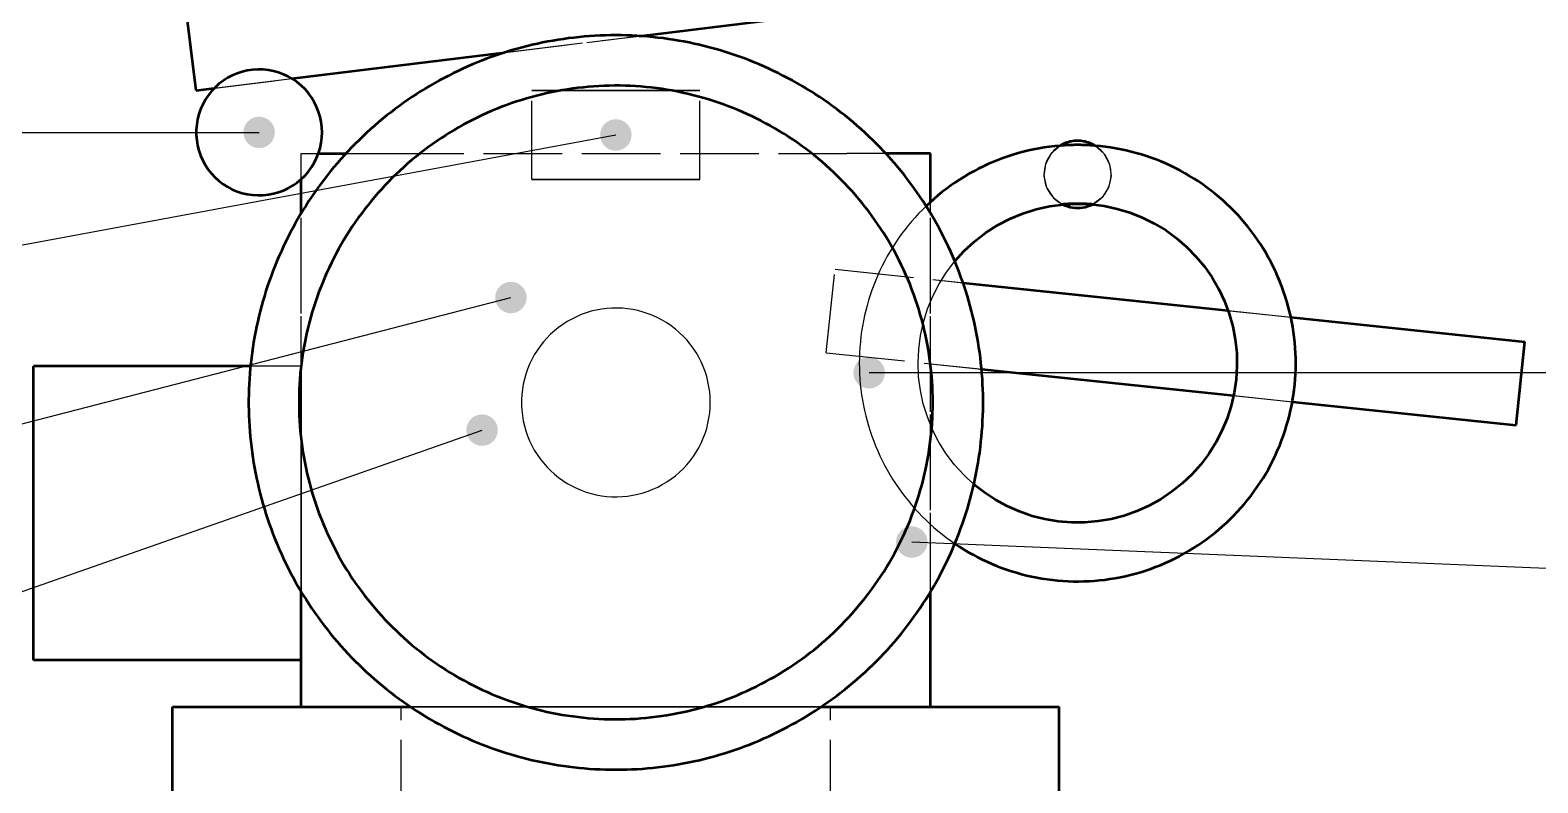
# Model space of a CAD drawing. Header units: millimetres. Extents: x 0 to 594, y 0 to 420.
# Drawn here: x 310.7 to 368.2, y 311.6 to 340.3 of the extents above; entities that cross this region are included whole.
import ezdxf

# ---------------------------------------------------------------- set-up
doc = ezdxf.new("R2010")
doc.units = ezdxf.units.MM
doc.linetypes.add('ISO02-TRAZOS', pattern=[3.75, 3, -0.75])
for name, color, linetype, lineweight in [('01-VISIBLE', 7, 'CONTINUOUS', 50), ('02-OCULTA', 4, 'ISO02-TRAZOS', 25), ('08-FINA', 5, 'CONTINUOUS', 25)]:
    doc.layers.add(name, color=color, linetype=linetype, lineweight=lineweight)

msp = doc.modelspace()

# ---------------------------------------------------------------- hatches: boundary and pattern name
at = {"layer": '08-FINA'}
h = msp.add_hatch(color=7, dxfattribs=at)
h.dxf.hatch_style = 1
edge = h.paths.add_edge_path()
edge.add_arc((319.454, 336.367), 0.6, 0, 360)
h = msp.add_hatch(color=7, dxfattribs=at)
h.dxf.hatch_style = 1
edge = h.paths.add_edge_path()
edge.add_arc((333.054, 336.267), 0.6, 0, 360)
h = msp.add_hatch(color=7, dxfattribs=at)
h.dxf.hatch_style = 1
edge = h.paths.add_edge_path()
edge.add_arc((329.054, 330.069), 0.6, 0, 360)
h = msp.add_hatch(color=7, dxfattribs=at)
h.dxf.hatch_style = 1
edge = h.paths.add_edge_path()
edge.add_arc((342.71, 327.2), 0.6, 0, 360)
h = msp.add_hatch(color=7, dxfattribs=at)
h.dxf.hatch_style = 1
edge = h.paths.add_edge_path()
edge.add_arc((327.954, 325.014), 0.6, 0, 360)
h = msp.add_hatch(color=7, dxfattribs=at)
h.dxf.hatch_style = 1
edge = h.paths.add_edge_path()
edge.add_arc((344.334, 320.747), 0.6, 0, 360)

# ---------------------------------------------------------------- linework, layer by layer
at = {"layer": '01-VISIBLE'}
for points in [[(333.945, 340.041), (376.651, 345.284)], [(317.054, 337.967), (316.664, 341.143)], [(333.054, 340.069), (332.853, 340.068), (332.653, 340.063), (332.452, 340.056), (332.251, 340.046), (332.051, 340.033), (331.851, 340.017), (331.651, 339.999), (331.451, 339.977), (331.252, 339.953), (331.053, 339.925), (330.854, 339.895), (330.656, 339.862), (330.458, 339.826), (330.261, 339.788), (330.065, 339.746), (329.869, 339.702), (329.674, 339.655), (329.479, 339.605), (329.285, 339.552), (329.092, 339.497), (328.9, 339.439), (328.709, 339.378), (328.518, 339.314), (328.329, 339.247), (328.14, 339.178), (327.953, 339.107), (327.766, 339.032), (327.581, 338.955), (327.397, 338.875), (327.213, 338.792), (327.032, 338.707), (326.851, 338.62), (326.671, 338.529), (326.493, 338.437), (326.317, 338.341), (326.141, 338.243), (325.967, 338.143), (325.795, 338.04), (325.624, 337.935), (325.455, 337.827), (325.287, 337.717), (325.12, 337.604), (324.956, 337.489), (324.793, 337.372), (324.631, 337.252), (324.472, 337.13), (324.314, 337.006), (324.158, 336.879), (324.004, 336.751), (323.852, 336.62), (323.701, 336.486), (323.553, 336.351), (323.406, 336.214), (323.262, 336.074), (323.119, 335.933), (322.979, 335.789), (322.84, 335.644), (322.704, 335.496), (322.57, 335.347), (322.438, 335.196), (322.308, 335.042), (322.18, 334.887), (322.055, 334.73), (321.932, 334.572), (321.811, 334.411), (321.693, 334.249), (321.576, 334.085), (321.463, 333.92), (321.351, 333.753), (321.242, 333.584), (321.136, 333.414), (321.031, 333.242), (320.93, 333.069), (320.831, 332.894), (320.734, 332.718), (320.64, 332.541), (320.548, 332.362), (320.459, 332.182), (320.373, 332.001), (320.289, 331.818), (320.208, 331.635), (320.129, 331.45), (320.054, 331.264), (319.98, 331.077), (319.91, 330.889), (319.842, 330.7), (319.777, 330.51), (319.715, 330.319), (319.655, 330.127), (319.598, 329.934), (319.544, 329.741), (319.493, 329.547), (319.445, 329.352), (319.399, 329.156), (319.356, 328.96), (319.316, 328.763), (319.279, 328.566), (319.244, 328.368), (319.213, 328.17), (319.184, 327.971), (319.158, 327.772), (319.135, 327.572), (319.115, 327.373), (319.098, 327.172), (319.083, 326.972), (319.072, 326.772), (319.063, 326.571), (319.057, 326.37), (319.055, 326.169), (319.055, 325.969), (319.057, 325.768), (319.063, 325.567), (319.072, 325.366), (319.083, 325.166), (319.098, 324.966), (319.115, 324.766), (319.135, 324.566), (319.158, 324.366), (319.184, 324.167), (319.213, 323.968), (319.244, 323.77), (319.279, 323.572), (319.316, 323.375), (319.356, 323.178), (319.399, 322.982), (319.445, 322.786), (319.493, 322.591), (319.544, 322.397), (319.598, 322.204), (319.655, 322.011), (319.715, 321.819), (319.777, 321.628), (319.842, 321.438), (319.91, 321.249), (319.98, 321.061), (320.054, 320.874), (320.129, 320.688), (320.208, 320.503), (320.289, 320.32), (320.373, 320.137), (320.459, 319.956), (320.548, 319.776), (320.64, 319.597), (320.734, 319.42), (320.831, 319.244), (320.93, 319.069), (321.031, 318.896), (321.136, 318.724), (321.242, 318.554), (321.351, 318.385), (321.463, 318.218), (321.576, 318.053), (321.693, 317.889), (321.811, 317.727), (321.932, 317.566), (322.055, 317.408), (322.18, 317.251), (322.308, 317.096), (322.438, 316.942), (322.57, 316.791), (322.704, 316.642), (322.84, 316.494), (322.979, 316.349), (323.119, 316.205), (323.262, 316.064), (323.406, 315.924), (323.553, 315.787), (323.701, 315.652), (323.852, 315.518), (324.004, 315.388), (324.158, 315.259), (324.314, 315.132), (324.472, 315.008), (324.631, 314.886), (324.793, 314.766), (324.956, 314.649), (325.12, 314.534), (325.287, 314.421), (325.455, 314.311), (325.624, 314.203), (325.795, 314.098), (325.967, 313.995), (326.141, 313.895), (326.317, 313.797), (326.493, 313.701), (326.671, 313.609), (326.851, 313.518), (327.032, 313.431), (327.213, 313.346), (327.397, 313.263), (327.581, 313.183), (327.766, 313.106), (327.953, 313.032), (328.14, 312.96), (328.329, 312.891), (328.518, 312.824), (328.709, 312.76), (328.9, 312.7), (329.092, 312.641), (329.285, 312.586), (329.479, 312.533), (329.674, 312.483), (329.869, 312.436), (330.065, 312.392), (330.261, 312.35), (330.458, 312.312), (330.656, 312.276), (330.854, 312.243), (331.053, 312.213), (331.252, 312.186), (331.451, 312.161), (331.651, 312.14), (331.851, 312.121), (332.051, 312.105), (332.251, 312.092), (332.452, 312.082), (332.653, 312.075), (332.853, 312.07), (333.054, 312.069)], [(333.054, 312.069), (333.255, 312.07), (333.456, 312.075), (333.656, 312.082), (333.857, 312.092), (334.057, 312.105), (334.258, 312.121), (334.458, 312.14), (334.657, 312.161), (334.857, 312.186), (335.056, 312.213), (335.254, 312.243), (335.452, 312.276), (335.65, 312.312), (335.847, 312.35), (336.043, 312.392), (336.239, 312.436), (336.435, 312.483), (336.629, 312.533), (336.823, 312.586), (337.016, 312.641), (337.208, 312.7), (337.4, 312.76), (337.59, 312.824), (337.779, 312.891), (337.968, 312.96), (338.156, 313.032), (338.342, 313.106), (338.527, 313.183), (338.712, 313.263), (338.895, 313.346), (339.077, 313.431), (339.257, 313.518), (339.437, 313.609), (339.615, 313.701), (339.792, 313.797), (339.967, 313.895), (340.141, 313.995), (340.313, 314.098), (340.484, 314.203), (340.654, 314.311), (340.822, 314.421), (340.988, 314.534), (341.153, 314.649), (341.316, 314.766), (341.477, 314.886), (341.636, 315.008), (341.794, 315.132), (341.95, 315.259), (342.104, 315.388), (342.257, 315.518), (342.407, 315.652), (342.556, 315.787), (342.702, 315.924), (342.847, 316.064), (342.989, 316.205), (343.13, 316.349), (343.268, 316.494), (343.404, 316.642), (343.538, 316.791), (343.67, 316.942), (343.8, 317.096), (343.928, 317.251), (344.053, 317.408), (344.176, 317.566), (344.297, 317.727), (344.416, 317.889), (344.532, 318.053), (344.646, 318.218), (344.757, 318.385), (344.866, 318.554), (344.973, 318.724), (345.077, 318.896), (345.179, 319.069), (345.278, 319.244), (345.374, 319.42), (345.468, 319.597), (345.56, 319.776), (345.649, 319.956), (345.735, 320.137), (345.819, 320.32), (345.9, 320.503), (345.979, 320.688), (346.055, 320.874), (346.128, 321.061), (346.198, 321.249), (346.266, 321.438), (346.331, 321.628), (346.394, 321.819), (346.453, 322.011), (346.51, 322.204), (346.564, 322.397), (346.615, 322.591), (346.664, 322.786), (346.71, 322.982), (346.752, 323.178), (346.792, 323.375), (346.83, 323.572), (346.864, 323.77), (346.896, 323.968), (346.924, 324.167), (346.95, 324.366), (346.973, 324.566), (346.993, 324.766), (347.011, 324.966), (347.025, 325.166), (347.037, 325.366), (347.045, 325.567), (347.051, 325.768), (347.054, 325.969), (347.054, 326.169), (347.051, 326.37), (347.045, 326.571), (347.037, 326.772), (347.025, 326.972), (347.011, 327.172), (346.993, 327.373), (346.973, 327.572), (346.95, 327.772), (346.924, 327.971), (346.896, 328.17), (346.864, 328.368), (346.83, 328.566), (346.792, 328.763), (346.752, 328.96), (346.71, 329.156), (346.664, 329.352), (346.615, 329.547), (346.564, 329.741), (346.51, 329.934), (346.453, 330.127), (346.394, 330.319), (346.331, 330.51), (346.266, 330.7), (346.198, 330.889), (346.128, 331.077), (346.055, 331.264), (345.979, 331.45), (345.9, 331.635), (345.819, 331.818), (345.735, 332.001), (345.649, 332.182), (345.56, 332.362), (345.468, 332.541), (345.374, 332.718), (345.278, 332.894), (345.179, 333.069), (345.077, 333.242), (344.973, 333.414), (344.866, 333.584), (344.757, 333.753), (344.646, 333.92), (344.532, 334.085), (344.416, 334.249), (344.297, 334.411), (344.176, 334.572), (344.053, 334.73), (343.928, 334.887), (343.8, 335.042), (343.67, 335.196), (343.538, 335.347), (343.404, 335.496), (343.268, 335.644), (343.13, 335.789), (342.989, 335.933), (342.847, 336.074), (342.702, 336.214), (342.556, 336.351), (342.407, 336.486), (342.257, 336.62), (342.104, 336.751), (341.95, 336.879), (341.794, 337.006), (341.636, 337.13), (341.477, 337.252), (341.316, 337.372), (341.153, 337.489), (340.988, 337.604), (340.822, 337.717), (340.654, 337.827), (340.484, 337.935), (340.313, 338.04), (340.141, 338.143), (339.967, 338.243), (339.792, 338.341), (339.615, 338.437), (339.437, 338.529), (339.257, 338.62), (339.077, 338.707), (338.895, 338.792), (338.712, 338.875), (338.527, 338.955), (338.342, 339.032), (338.156, 339.107), (337.968, 339.178), (337.779, 339.247), (337.59, 339.314), (337.4, 339.378), (337.208, 339.439), (337.016, 339.497), (336.823, 339.552), (336.629, 339.605), (336.435, 339.655), (336.239, 339.702), (336.043, 339.746), (335.847, 339.788), (335.65, 339.826), (335.452, 339.862), (335.254, 339.895), (335.056, 339.925), (334.857, 339.953), (334.657, 339.977), (334.458, 339.999), (334.258, 340.017), (334.057, 340.033), (333.857, 340.046), (333.656, 340.056), (333.456, 340.063), (333.255, 340.068), (333.054, 340.069)], [(320.705, 338.415), (328.81, 339.41)], [(321.854, 336.367), (321.846, 336.568), (321.821, 336.767), (321.779, 336.964), (321.721, 337.156), (321.647, 337.343), (321.557, 337.523), (321.453, 337.695), (321.335, 337.857), (321.204, 338.01), (321.06, 338.15), (320.905, 338.278), (320.74, 338.393), (320.566, 338.494), (320.384, 338.579), (320.196, 338.649), (320.002, 338.703), (319.805, 338.741), (319.605, 338.762), (319.404, 338.766), (319.203, 338.754), (319.004, 338.724), (318.809, 338.678), (318.618, 338.616), (318.432, 338.538), (318.254, 338.445), (318.084, 338.337), (317.924, 338.216), (317.775, 338.081), (317.637, 337.935), (317.513, 337.777), (317.401, 337.61), (317.304, 337.434), (317.223, 337.25), (317.157, 337.06), (317.107, 336.866), (317.073, 336.667), (317.056, 336.467), (317.056, 336.266), (317.073, 336.066), (317.107, 335.868), (317.157, 335.673), (317.223, 335.483), (317.304, 335.3), (317.401, 335.123), (317.513, 334.956), (317.637, 334.798), (317.775, 334.652), (317.924, 334.517), (318.084, 334.396), (318.254, 334.288), (318.432, 334.195), (318.618, 334.117), (318.809, 334.055), (319.004, 334.009), (319.203, 333.98), (319.404, 333.967), (319.605, 333.971), (319.805, 333.992), (320.002, 334.03), (320.196, 334.084), (320.384, 334.154), (320.566, 334.24), (320.74, 334.34), (320.905, 334.455), (321.06, 334.583), (321.204, 334.724), (321.335, 334.876), (321.453, 335.039), (321.557, 335.21), (321.647, 335.391), (321.721, 335.577), (321.779, 335.77), (321.821, 335.966), (321.846, 336.166), (321.854, 336.367)], [(317.054, 337.967), (317.745, 338.052)], [(345.134, 326.069), (345.133, 326.269), (345.128, 326.47), (345.119, 326.67), (345.108, 326.87), (345.093, 327.069), (345.074, 327.269), (345.053, 327.468), (345.028, 327.666), (345, 327.865), (344.969, 328.063), (344.934, 328.26), (344.896, 328.456), (344.855, 328.652), (344.81, 328.848), (344.763, 329.042), (344.712, 329.236), (344.658, 329.429), (344.6, 329.621), (344.54, 329.811), (344.476, 330.001), (344.409, 330.19), (344.34, 330.378), (344.267, 330.564), (344.191, 330.75), (344.111, 330.934), (344.029, 331.116), (343.944, 331.297), (343.856, 331.477), (343.765, 331.656), (343.671, 331.832), (343.574, 332.008), (343.474, 332.181), (343.371, 332.353), (343.265, 332.523), (343.157, 332.692), (343.046, 332.858), (342.932, 333.023), (342.815, 333.186), (342.696, 333.347), (342.574, 333.505), (342.449, 333.662), (342.322, 333.817), (342.193, 333.969), (342.06, 334.12), (341.926, 334.268), (341.788, 334.414), (341.649, 334.558), (341.507, 334.699), (341.363, 334.838), (341.216, 334.974), (341.068, 335.108), (340.917, 335.24), (340.764, 335.369), (340.608, 335.496), (340.451, 335.62), (340.292, 335.741), (340.13, 335.86), (339.967, 335.976), (339.802, 336.089), (339.635, 336.199), (339.466, 336.307), (339.295, 336.412), (339.123, 336.514), (338.949, 336.613), (338.773, 336.709), (338.596, 336.803), (338.418, 336.893), (338.237, 336.981), (338.056, 337.065), (337.873, 337.146), (337.689, 337.225), (337.503, 337.3), (337.316, 337.372), (337.128, 337.441), (336.939, 337.507), (336.749, 337.57), (336.558, 337.63), (336.366, 337.686), (336.173, 337.74), (335.979, 337.79), (335.784, 337.837), (335.589, 337.88), (335.392, 337.921), (335.196, 337.958), (334.998, 337.992), (334.8, 338.022), (334.602, 338.049), (334.403, 338.073), (334.204, 338.094), (334.004, 338.112), (333.805, 338.126), (333.605, 338.136), (333.405, 338.144), (333.204, 338.148), (333.004, 338.149), (332.804, 338.146), (332.604, 338.141), (332.404, 338.132), (332.204, 338.119), (332.004, 338.103), (331.805, 338.084), (331.606, 338.062), (331.407, 338.036), (331.209, 338.007), (331.011, 337.975), (330.814, 337.94), (330.618, 337.901), (330.422, 337.859), (330.227, 337.814), (330.033, 337.765), (329.839, 337.713), (329.646, 337.658), (329.455, 337.6), (329.264, 337.539), (329.075, 337.475), (328.886, 337.407), (328.699, 337.336), (328.512, 337.263), (328.327, 337.186), (328.144, 337.106), (327.962, 337.023), (327.781, 336.937), (327.601, 336.848), (327.423, 336.756), (327.247, 336.662), (327.072, 336.564), (326.899, 336.463), (326.727, 336.36), (326.558, 336.253), (326.39, 336.144), (326.224, 336.033), (326.059, 335.918), (325.897, 335.801), (325.737, 335.681), (325.578, 335.558), (325.422, 335.433), (325.268, 335.305), (325.116, 335.175), (324.966, 335.042), (324.818, 334.906), (324.673, 334.769), (324.53, 334.629), (324.389, 334.486), (324.251, 334.341), (324.115, 334.194), (323.982, 334.045), (323.851, 333.893), (323.722, 333.74), (323.596, 333.584), (323.473, 333.426), (323.352, 333.266), (323.234, 333.105), (323.119, 332.941), (323.007, 332.775), (322.897, 332.608), (322.79, 332.438), (322.686, 332.267), (322.584, 332.095), (322.486, 331.92), (322.39, 331.744), (322.298, 331.567), (322.208, 331.388), (322.121, 331.207), (322.038, 331.025), (321.957, 330.842), (321.879, 330.657), (321.805, 330.471), (321.733, 330.284), (321.665, 330.096), (321.6, 329.907), (321.538, 329.716), (321.479, 329.525), (321.423, 329.332), (321.371, 329.139), (321.322, 328.945), (321.275, 328.75), (321.233, 328.554), (321.193, 328.358), (321.157, 328.161), (321.124, 327.964), (321.094, 327.766), (321.067, 327.567), (321.044, 327.368), (321.024, 327.169), (321.008, 326.969), (320.994, 326.77), (320.985, 326.57), (320.978, 326.369), (320.975, 326.169), (320.975, 325.969), (320.978, 325.769), (320.985, 325.569), (320.994, 325.369), (321.008, 325.169), (321.024, 324.969), (321.044, 324.77), (321.067, 324.571), (321.094, 324.372), (321.124, 324.174), (321.157, 323.977), (321.193, 323.78), (321.233, 323.584), (321.275, 323.388), (321.322, 323.193), (321.371, 322.999), (321.423, 322.806), (321.479, 322.613), (321.538, 322.422), (321.6, 322.232), (321.665, 322.042), (321.733, 321.854), (321.805, 321.667), (321.879, 321.481), (321.957, 321.296), (322.038, 321.113), (322.121, 320.931), (322.208, 320.751), (322.298, 320.571), (322.39, 320.394), (322.486, 320.218), (322.584, 320.043), (322.686, 319.871), (322.79, 319.7), (322.897, 319.53), (323.007, 319.363), (323.119, 319.197), (323.234, 319.034), (323.352, 318.872), (323.473, 318.712), (323.596, 318.554), (323.722, 318.398), (323.851, 318.245), (323.982, 318.093), (324.115, 317.944), (324.251, 317.797), (324.389, 317.652), (324.53, 317.51), (324.673, 317.369), (324.818, 317.232), (324.966, 317.096), (325.116, 316.963), (325.268, 316.833), (325.422, 316.705), (325.578, 316.58), (325.737, 316.457), (325.897, 316.337), (326.059, 316.22), (326.224, 316.106), (326.39, 315.994), (326.558, 315.885), (326.727, 315.778), (326.899, 315.675), (327.072, 315.574), (327.247, 315.477), (327.423, 315.382), (327.601, 315.29), (327.781, 315.201), (327.962, 315.115), (328.144, 315.032), (328.327, 314.952), (328.512, 314.875), (328.699, 314.802), (328.886, 314.731), (329.075, 314.663), (329.264, 314.599), (329.455, 314.538), (329.646, 314.48), (329.839, 314.425), (330.033, 314.373), (330.227, 314.325), (330.422, 314.279), (330.618, 314.237), (330.814, 314.199), (331.011, 314.163), (331.209, 314.131), (331.407, 314.102), (331.606, 314.076), (331.805, 314.054), (332.004, 314.035), (332.204, 314.019), (332.404, 314.007), (332.604, 313.997), (332.804, 313.992), (333.004, 313.989), (333.204, 313.99), (333.405, 313.994), (333.605, 314.002), (333.805, 314.012), (334.004, 314.026), (334.204, 314.044), (334.403, 314.065), (334.602, 314.089), (334.8, 314.116), (334.998, 314.147), (335.196, 314.18), (335.392, 314.218), (335.589, 314.258), (335.784, 314.302), (335.979, 314.348), (336.173, 314.399), (336.366, 314.452), (336.558, 314.508), (336.749, 314.568), (336.939, 314.631), (337.128, 314.697), (337.316, 314.766), (337.503, 314.838), (337.689, 314.913), (337.873, 314.992), (338.056, 315.073), (338.237, 315.158), (338.418, 315.245), (338.596, 315.335), (338.773, 315.429), (338.949, 315.525), (339.123, 315.624), (339.295, 315.726), (339.466, 315.831), (339.635, 315.939), (339.802, 316.049), (339.967, 316.163), (340.13, 316.278), (340.292, 316.397), (340.451, 316.518), (340.608, 316.642), (340.764, 316.769), (340.917, 316.898), (341.068, 317.03), (341.216, 317.164), (341.363, 317.3), (341.507, 317.439), (341.649, 317.58), (341.788, 317.724), (341.926, 317.87), (342.06, 318.018), (342.193, 318.169), (342.322, 318.321), (342.449, 318.476), (342.574, 318.633), (342.696, 318.792), (342.815, 318.952), (342.932, 319.115), (343.046, 319.28), (343.157, 319.446), (343.265, 319.615), (343.371, 319.785), (343.474, 319.957), (343.574, 320.13), (343.671, 320.306), (343.765, 320.482), (343.856, 320.661), (343.944, 320.841), (344.029, 321.022), (344.111, 321.204), (344.191, 321.388), (344.267, 321.574), (344.34, 321.76), (344.409, 321.948), (344.476, 322.137), (344.54, 322.327), (344.6, 322.518), (344.658, 322.709), (344.712, 322.902), (344.763, 323.096), (344.81, 323.29), (344.855, 323.486), (344.896, 323.682), (344.934, 323.878), (344.969, 324.076), (345, 324.273), (345.028, 324.472), (345.053, 324.67), (345.074, 324.869), (345.093, 325.069), (345.108, 325.269), (345.119, 325.468), (345.128, 325.669), (345.133, 325.869), (345.134, 326.069)], [(349.989, 335.86), (349.785, 335.841), (349.583, 335.817), (349.381, 335.789), (349.18, 335.755), (348.979, 335.716), (348.78, 335.673), (348.582, 335.624), (348.385, 335.571), (348.189, 335.513), (347.995, 335.45), (347.803, 335.383), (347.612, 335.311), (347.423, 335.234), (347.236, 335.152), (347.051, 335.066), (346.868, 334.975), (346.688, 334.88), (346.51, 334.781), (346.334, 334.677), (346.161, 334.569), (345.991, 334.457), (345.823, 334.34), (345.658, 334.22), (345.497, 334.095), (345.338, 333.967), (345.183, 333.835), (345.031, 333.699), (344.882, 333.559)], [(345.978, 320.685), (346.145, 320.575), (346.314, 320.468), (346.486, 320.366), (346.661, 320.268), (346.838, 320.174), (347.017, 320.084), (347.198, 319.999), (347.381, 319.918), (347.566, 319.841), (347.753, 319.769), (347.941, 319.701), (348.131, 319.638), (348.323, 319.58), (348.516, 319.526), (348.71, 319.477), (348.905, 319.433), (349.101, 319.393), (349.299, 319.358), (349.496, 319.328), (349.695, 319.302), (349.894, 319.281), (350.094, 319.266), (350.294, 319.255), (350.494, 319.248), (350.694, 319.247), (350.894, 319.25), (351.094, 319.258), (351.294, 319.271), (351.494, 319.289), (351.693, 319.312), (351.891, 319.339), (352.089, 319.371), (352.286, 319.408), (352.481, 319.45), (352.676, 319.496), (352.87, 319.547), (353.062, 319.603), (353.253, 319.663), (353.443, 319.728), (353.63, 319.797), (353.817, 319.871), (354.001, 319.949), (354.183, 320.032), (354.364, 320.119), (354.542, 320.211), (354.718, 320.306), (354.891, 320.406), (355.062, 320.51), (355.231, 320.619), (355.397, 320.731), (355.56, 320.847), (355.72, 320.967), (355.877, 321.091), (356.032, 321.218), (356.183, 321.349), (356.331, 321.484), (356.476, 321.623), (356.617, 321.765), (356.755, 321.91), (356.889, 322.058), (357.02, 322.21), (357.147, 322.365), (357.271, 322.522), (357.39, 322.683), (357.506, 322.847), (357.617, 323.013), (357.725, 323.182), (357.828, 323.353), (357.928, 323.527), (358.023, 323.703), (358.114, 323.882), (358.2, 324.062), (358.282, 324.245), (358.36, 324.429), (358.433, 324.616), (358.502, 324.804), (358.566, 324.994), (358.626, 325.185), (358.681, 325.377), (358.731, 325.571), (358.777, 325.766), (358.818, 325.962), (358.854, 326.159), (358.886, 326.357), (358.912, 326.555), (358.934, 326.754), (358.952, 326.954), (358.964, 327.154), (358.971, 327.354), (358.974, 327.554), (358.972, 327.754), (358.965, 327.954), (358.953, 328.154), (358.937, 328.354), (358.916, 328.553), (358.889, 328.751), (358.858, 328.949), (358.823, 329.146), (358.782, 329.342), (358.737, 329.538), (358.688, 329.731), (358.633, 329.924), (358.574, 330.116), (358.511, 330.305), (358.442, 330.494), (358.37, 330.68), (358.292, 330.865), (358.211, 331.048), (358.125, 331.229), (358.035, 331.407), (357.94, 331.584), (357.841, 331.758), (357.738, 331.93), (357.631, 332.099), (357.52, 332.266), (357.405, 332.43), (357.286, 332.591), (357.163, 332.749), (357.037, 332.904), (356.906, 333.056), (356.772, 333.205), (356.635, 333.351), (356.494, 333.493), (356.35, 333.632), (356.202, 333.767), (356.051, 333.899), (355.897, 334.027), (355.74, 334.151), (355.58, 334.271), (355.418, 334.388), (355.252, 334.501), (355.084, 334.609), (354.913, 334.714), (354.74, 334.814), (354.564, 334.911), (354.386, 335.003), (354.206, 335.09), (354.024, 335.174), (353.84, 335.252), (353.654, 335.327), (353.467, 335.397), (353.277, 335.462), (353.087, 335.523), (352.894, 335.579), (352.701, 335.631), (352.506, 335.678), (352.311, 335.72), (352.114, 335.758), (351.916, 335.79), (351.718, 335.818), (351.519, 335.842), (351.32, 335.86)], [(350.654, 336.047), (350.596, 336.045), (350.538, 336.041), (350.48, 336.035), (350.422, 336.025), (350.365, 336.014), (350.309, 335.999), (350.253, 335.982), (350.198, 335.963), (350.144, 335.941), (350.091, 335.916), (350.039, 335.889), (349.989, 335.86)], [(350.654, 335.887), (350.599, 335.887), (350.543, 335.886), (350.488, 335.885), (350.432, 335.884), (350.377, 335.882), (350.321, 335.88), (350.266, 335.878), (350.21, 335.875), (350.155, 335.872), (350.099, 335.868), (350.044, 335.864), (349.989, 335.86)], [(351.32, 335.86), (351.269, 335.889), (351.217, 335.916), (351.165, 335.941), (351.111, 335.963), (351.056, 335.982), (351, 335.999), (350.943, 336.014), (350.886, 336.025), (350.829, 336.035), (350.771, 336.041), (350.712, 336.045), (350.654, 336.047)], [(351.32, 335.86), (351.264, 335.864), (351.209, 335.868), (351.154, 335.872), (351.098, 335.875), (351.043, 335.878), (350.987, 335.88), (350.932, 335.882), (350.876, 335.884), (350.821, 335.885), (350.765, 335.886), (350.71, 335.887), (350.654, 335.887)], [(321.717, 335.567), (321.892, 335.567), (322.067, 335.567), (322.243, 335.567), (322.418, 335.567), (322.593, 335.567), (322.769, 335.567)], [(345.054, 335.567), (344.768, 335.567), (344.483, 335.567), (344.197, 335.567), (343.911, 335.567), (343.626, 335.567), (343.34, 335.567)], [(345.054, 333.72), (345.054, 335.567)], [(321.054, 333.28), (321.054, 334.578)], [(345.978, 331.452), (346.336, 331.847), (346.728, 332.209), (347.15, 332.535), (347.599, 332.823), (348.071, 333.071), (348.564, 333.276), (349.072, 333.437), (349.593, 333.553), (350.121, 333.623), (350.654, 333.647)], [(350.654, 333.647), (351.162, 333.625), (351.667, 333.562), (352.165, 333.456), (352.651, 333.309), (353.124, 333.122), (353.58, 332.896), (354.015, 332.633), (354.427, 332.334), (354.812, 332.002), (355.169, 331.639), (355.493, 331.248), (355.784, 330.83), (356.039, 330.39), (356.256, 329.93), (356.434, 329.454), (356.571, 328.964), (356.667, 328.465), (356.722, 327.959), (356.733, 327.45), (356.702, 326.943), (356.629, 326.439), (356.514, 325.944), (356.357, 325.46), (356.161, 324.991), (355.927, 324.539), (355.655, 324.109), (355.349, 323.703), (355.009, 323.324), (354.64, 322.975), (354.242, 322.658), (353.819, 322.375), (353.374, 322.129), (352.91, 321.921), (352.43, 321.752), (351.938, 321.624), (351.437, 321.537), (350.93, 321.493), (350.422, 321.491), (349.915, 321.532), (349.413, 321.615), (348.92, 321.739), (348.439, 321.905), (347.973, 322.11), (347.526, 322.353), (347.102, 322.633), (346.702, 322.947)], [(350.654, 333.647), (350.607, 333.647), (350.559, 333.646), (350.512, 333.645), (350.464, 333.644), (350.417, 333.642), (350.369, 333.64), (350.322, 333.638), (350.275, 333.635), (350.227, 333.632), (350.18, 333.628), (350.133, 333.624), (350.085, 333.62)], [(350.085, 333.62), (350.175, 333.58), (350.267, 333.547), (350.362, 333.52), (350.458, 333.502), (350.556, 333.49), (350.654, 333.487), (350.752, 333.49), (350.85, 333.502), (350.946, 333.52), (351.041, 333.547), (351.133, 333.58), (351.223, 333.62)], [(351.223, 333.62), (351.176, 333.624), (351.128, 333.628), (351.081, 333.632), (351.034, 333.635), (350.986, 333.638), (350.939, 333.64), (350.891, 333.642), (350.844, 333.644), (350.797, 333.645), (350.749, 333.646), (350.702, 333.647), (350.654, 333.647)], [(346.289, 330.634), (356.394, 329.572)], [(358.787, 329.321), (367.71, 328.383)], [(367.375, 325.2), (367.71, 328.383)], [(310.854, 316.248), (310.854, 316.757), (310.854, 317.266), (310.854, 317.775), (310.854, 318.284), (310.854, 318.793), (310.854, 319.302), (310.854, 319.811), (310.854, 320.321), (310.854, 320.83), (310.854, 321.339), (310.854, 321.848), (310.854, 322.357), (310.854, 322.866), (310.854, 323.375), (310.854, 323.884), (310.854, 324.393), (310.854, 324.902), (310.854, 325.411), (310.854, 325.921), (310.854, 326.43), (310.854, 326.939), (310.854, 327.448)], [(319.122, 327.448), (310.854, 327.448)], [(346.996, 327.342), (356.608, 326.332)], [(358.843, 326.097), (367.375, 325.2)], [(321.054, 314.461), (321.054, 318.858)], [(345.054, 314.461), (345.054, 318.858)], [(321.054, 316.248), (310.854, 316.248)], [(316.154, 314.461), (316.658, 314.461), (317.162, 314.461), (317.666, 314.461), (318.171, 314.461), (318.675, 314.461), (319.179, 314.461), (319.683, 314.461), (320.187, 314.461), (320.691, 314.461), (321.195, 314.461), (321.699, 314.461), (322.203, 314.461), (322.707, 314.461), (323.212, 314.461), (323.716, 314.461), (324.22, 314.461), (324.724, 314.461), (325.228, 314.461)], [(316.154, 306.461), (316.154, 314.461)], [(340.88, 314.461), (341.384, 314.461), (341.889, 314.461), (342.393, 314.461), (342.897, 314.461), (343.401, 314.461), (343.905, 314.461), (344.409, 314.461), (344.913, 314.461), (345.417, 314.461), (345.921, 314.461), (346.425, 314.461), (346.93, 314.461), (347.434, 314.461), (347.938, 314.461), (348.442, 314.461), (348.946, 314.461), (349.45, 314.461), (349.954, 314.461)], [(349.954, 306.461), (349.954, 314.461)]]:
    msp.add_lwpolyline(points, dxfattribs=at)
at = {"layer": '02-OCULTA'}
for points in [[(317.054, 337.967), (376.651, 345.284)], [(317.054, 337.967), (316.664, 341.143)], [(347.054, 326.069), (347.053, 326.269), (347.048, 326.47), (347.041, 326.67), (347.031, 326.87), (347.018, 327.07), (347.003, 327.27), (346.984, 327.469), (346.962, 327.669), (346.938, 327.867), (346.911, 328.066), (346.881, 328.264), (346.848, 328.462), (346.813, 328.659), (346.774, 328.856), (346.733, 329.052), (346.689, 329.247), (346.642, 329.442), (346.592, 329.636), (346.54, 329.829), (346.484, 330.022), (346.427, 330.214), (346.366, 330.405), (346.302, 330.595), (346.236, 330.784), (346.167, 330.972), (346.096, 331.159), (346.022, 331.346), (345.945, 331.531), (345.865, 331.714), (345.783, 331.897), (345.699, 332.079), (345.611, 332.259), (345.521, 332.438), (345.429, 332.616), (345.334, 332.793), (345.237, 332.968), (345.137, 333.141), (345.034, 333.313), (344.929, 333.484), (344.822, 333.653), (344.712, 333.821), (344.6, 333.987), (344.485, 334.151), (344.369, 334.314), (344.249, 334.475), (344.128, 334.635), (344.004, 334.792), (343.878, 334.948), (343.75, 335.102), (343.62, 335.254), (343.487, 335.405), (343.353, 335.553), (343.216, 335.699), (343.077, 335.844), (342.936, 335.986), (342.793, 336.127), (342.648, 336.265), (342.501, 336.401), (342.352, 336.535), (342.202, 336.667), (342.049, 336.797), (341.894, 336.925), (341.738, 337.05), (341.58, 337.173), (341.42, 337.294), (341.259, 337.413), (341.096, 337.529), (340.931, 337.643), (340.764, 337.755), (340.596, 337.864), (340.427, 337.971), (340.256, 338.075), (340.083, 338.177), (339.909, 338.276), (339.734, 338.373), (339.557, 338.467), (339.379, 338.559), (339.199, 338.648), (339.019, 338.735), (338.837, 338.819), (338.654, 338.9), (338.47, 338.979), (338.284, 339.055), (338.098, 339.129), (337.91, 339.2), (337.722, 339.268), (337.533, 339.333), (337.342, 339.396), (337.151, 339.456), (336.959, 339.513), (336.766, 339.568), (336.573, 339.62), (336.378, 339.669), (336.183, 339.715), (335.988, 339.758), (335.792, 339.799), (335.595, 339.837), (335.397, 339.872), (335.2, 339.904), (335.001, 339.933), (334.803, 339.959), (334.604, 339.983), (334.405, 340.004), (334.205, 340.022), (334.005, 340.037), (333.805, 340.049), (333.605, 340.058), (333.405, 340.065), (333.204, 340.068), (333.004, 340.069), (332.804, 340.067), (332.603, 340.062), (332.403, 340.054), (332.203, 340.043), (332.003, 340.03), (331.803, 340.013), (331.604, 339.994), (331.405, 339.972), (331.206, 339.947), (331.008, 339.919), (330.81, 339.888), (330.612, 339.854), (330.415, 339.818), (330.219, 339.779), (330.023, 339.737), (329.827, 339.692), (329.633, 339.645), (329.439, 339.594), (329.246, 339.541), (329.053, 339.485), (328.862, 339.427), (328.671, 339.365), (328.481, 339.301), (328.292, 339.234), (328.104, 339.165), (327.917, 339.093), (327.731, 339.018), (327.547, 338.94), (327.363, 338.86), (327.18, 338.777), (326.999, 338.692), (326.819, 338.604), (326.64, 338.513), (326.463, 338.42), (326.287, 338.325), (326.112, 338.227), (325.939, 338.126), (325.767, 338.023), (325.597, 337.917), (325.428, 337.81), (325.261, 337.699), (325.095, 337.586), (324.931, 337.471), (324.769, 337.354), (324.608, 337.234), (324.449, 337.112), (324.292, 336.988), (324.136, 336.861), (323.983, 336.733), (323.831, 336.602), (323.681, 336.469), (323.533, 336.333), (323.388, 336.196), (323.244, 336.057), (323.102, 335.915), (322.962, 335.772), (322.824, 335.626), (322.688, 335.479), (322.555, 335.33), (322.423, 335.178), (322.294, 335.025), (322.167, 334.87), (322.042, 334.714), (321.919, 334.555), (321.799, 334.395), (321.681, 334.233), (321.565, 334.069), (321.452, 333.904), (321.341, 333.737), (321.233, 333.569), (321.126, 333.399), (321.023, 333.228), (320.921, 333.055), (320.823, 332.88), (320.727, 332.704), (320.633, 332.527), (320.542, 332.349), (320.453, 332.169), (320.367, 331.988), (320.284, 331.806), (320.203, 331.623), (320.125, 331.438), (320.049, 331.253), (319.976, 331.066), (319.906, 330.878), (319.839, 330.69), (319.774, 330.5), (319.712, 330.309), (319.652, 330.118), (319.596, 329.926), (319.542, 329.733), (319.491, 329.539), (319.443, 329.345), (319.397, 329.149), (319.355, 328.954), (319.315, 328.757), (319.278, 328.56), (319.243, 328.363), (319.212, 328.165), (319.183, 327.967), (319.158, 327.768), (319.135, 327.569), (319.115, 327.37), (319.098, 327.17), (319.083, 326.97), (319.072, 326.77), (319.063, 326.57), (319.057, 326.37), (319.055, 326.169), (319.055, 325.969), (319.057, 325.769), (319.063, 325.568), (319.072, 325.368), (319.083, 325.168), (319.098, 324.968), (319.115, 324.768), (319.135, 324.569), (319.158, 324.37), (319.183, 324.171), (319.212, 323.973), (319.243, 323.775), (319.278, 323.578), (319.315, 323.381), (319.355, 323.184), (319.397, 322.989), (319.443, 322.794), (319.491, 322.599), (319.542, 322.405), (319.596, 322.212), (319.652, 322.02), (319.712, 321.829), (319.774, 321.638), (319.839, 321.449), (319.906, 321.26), (319.976, 321.072), (320.049, 320.886), (320.125, 320.7), (320.203, 320.515), (320.284, 320.332), (320.367, 320.15), (320.453, 319.969), (320.542, 319.789), (320.633, 319.611), (320.727, 319.434), (320.823, 319.258), (320.921, 319.084), (321.023, 318.911), (321.126, 318.739), (321.233, 318.569), (321.341, 318.401), (321.452, 318.234), (321.565, 318.069), (321.681, 317.905), (321.799, 317.743), (321.919, 317.583), (322.042, 317.424), (322.167, 317.268), (322.294, 317.113), (322.423, 316.96), (322.555, 316.808), (322.688, 316.659), (322.824, 316.512), (322.962, 316.366), (323.102, 316.223), (323.244, 316.081), (323.388, 315.942), (323.533, 315.805), (323.681, 315.669), (323.831, 315.536), (323.983, 315.405), (324.136, 315.277), (324.292, 315.15), (324.449, 315.026), (324.608, 314.904), (324.769, 314.784), (324.931, 314.667), (325.095, 314.552), (325.261, 314.439), (325.428, 314.329), (325.597, 314.221), (325.767, 314.115), (325.939, 314.012), (326.112, 313.911), (326.287, 313.813), (326.463, 313.718), (326.64, 313.625), (326.819, 313.534), (326.999, 313.446), (327.18, 313.361), (327.363, 313.278), (327.547, 313.198), (327.731, 313.12), (327.917, 313.046), (328.104, 312.973), (328.292, 312.904), (328.481, 312.837), (328.671, 312.773), (328.862, 312.712), (329.053, 312.653), (329.246, 312.597), (329.439, 312.544), (329.633, 312.494), (329.827, 312.446), (330.023, 312.401), (330.219, 312.359), (330.415, 312.32), (330.612, 312.284), (330.81, 312.25), (331.008, 312.219), (331.206, 312.192), (331.405, 312.167), (331.604, 312.144), (331.803, 312.125), (332.003, 312.109), (332.203, 312.095), (332.403, 312.084), (332.603, 312.076), (332.804, 312.071), (333.004, 312.069), (333.204, 312.07), (333.405, 312.073), (333.605, 312.08), (333.805, 312.089), (334.005, 312.101), (334.205, 312.116), (334.405, 312.134), (334.604, 312.155), (334.803, 312.179), (335.001, 312.205), (335.2, 312.234), (335.397, 312.267), (335.595, 312.301), (335.792, 312.339), (335.988, 312.38), (336.183, 312.423), (336.378, 312.469), (336.573, 312.518), (336.766, 312.57), (336.959, 312.625), (337.151, 312.682), (337.342, 312.742), (337.533, 312.805), (337.722, 312.87), (337.91, 312.938), (338.098, 313.009), (338.284, 313.083), (338.47, 313.159), (338.654, 313.238), (338.837, 313.319), (339.019, 313.403), (339.199, 313.49), (339.379, 313.579), (339.557, 313.671), (339.734, 313.765), (339.909, 313.862), (340.083, 313.961), (340.256, 314.063), (340.427, 314.168), (340.596, 314.274), (340.764, 314.383), (340.931, 314.495), (341.096, 314.609), (341.259, 314.725), (341.42, 314.844), (341.58, 314.965), (341.738, 315.088), (341.894, 315.213), (342.049, 315.341), (342.202, 315.471), (342.352, 315.603), (342.501, 315.737), (342.648, 315.873), (342.793, 316.011), (342.936, 316.152), (343.077, 316.294), (343.216, 316.439), (343.353, 316.585), (343.487, 316.734), (343.62, 316.884), (343.75, 317.036), (343.878, 317.19), (344.004, 317.346), (344.128, 317.503), (344.249, 317.663), (344.369, 317.824), (344.485, 317.987), (344.6, 318.151), (344.712, 318.317), (344.822, 318.485), (344.929, 318.654), (345.034, 318.825), (345.137, 318.997), (345.237, 319.171), (345.334, 319.346), (345.429, 319.522), (345.521, 319.7), (345.611, 319.879), (345.699, 320.059), (345.783, 320.241), (345.865, 320.424), (345.945, 320.608), (346.022, 320.793), (346.096, 320.979), (346.167, 321.166), (346.236, 321.354), (346.302, 321.543), (346.366, 321.733), (346.427, 321.924), (346.484, 322.116), (346.54, 322.309), (346.592, 322.502), (346.642, 322.696), (346.689, 322.891), (346.733, 323.086), (346.774, 323.283), (346.813, 323.479), (346.848, 323.676), (346.881, 323.874), (346.911, 324.072), (346.938, 324.271), (346.962, 324.47), (346.984, 324.669), (347.003, 324.868), (347.018, 325.068), (347.031, 325.268), (347.041, 325.468), (347.048, 325.668), (347.053, 325.869), (347.054, 326.069)], [(328.81, 339.41), (333.945, 340.041)], [(321.854, 336.367), (321.846, 336.568), (321.821, 336.767), (321.779, 336.964), (321.721, 337.156), (321.647, 337.343), (321.557, 337.523), (321.453, 337.695), (321.335, 337.857), (321.204, 338.01), (321.06, 338.15), (320.905, 338.278), (320.74, 338.393), (320.566, 338.494), (320.384, 338.579), (320.196, 338.649), (320.002, 338.703), (319.805, 338.741), (319.605, 338.762), (319.404, 338.766), (319.203, 338.754), (319.004, 338.724), (318.809, 338.678), (318.618, 338.616), (318.432, 338.538), (318.254, 338.445), (318.084, 338.337), (317.924, 338.216), (317.775, 338.081), (317.637, 337.935), (317.513, 337.777), (317.401, 337.61), (317.304, 337.434), (317.223, 337.25), (317.157, 337.06), (317.107, 336.866), (317.073, 336.667), (317.056, 336.467), (317.056, 336.266), (317.073, 336.066), (317.107, 335.868), (317.157, 335.673), (317.223, 335.483), (317.304, 335.3), (317.401, 335.123), (317.513, 334.956), (317.637, 334.798), (317.775, 334.652), (317.924, 334.517), (318.084, 334.396), (318.254, 334.288), (318.432, 334.195), (318.618, 334.117), (318.809, 334.055), (319.004, 334.009), (319.203, 333.98), (319.404, 333.967), (319.605, 333.971), (319.805, 333.992), (320.002, 334.03), (320.196, 334.084), (320.384, 334.154), (320.566, 334.24), (320.74, 334.34), (320.905, 334.455), (321.06, 334.583), (321.204, 334.724), (321.335, 334.876), (321.453, 335.039), (321.557, 335.21), (321.647, 335.391), (321.721, 335.577), (321.779, 335.77), (321.821, 335.966), (321.846, 336.166), (321.854, 336.367)], [(317.745, 338.052), (320.705, 338.415)], [(336.254, 337.967), (335.721, 337.967), (335.188, 337.967), (334.654, 337.967), (334.121, 337.967), (333.588, 337.967), (333.054, 337.967), (332.521, 337.967), (331.988, 337.967), (331.454, 337.967), (330.921, 337.967), (330.388, 337.967), (329.854, 337.967)], [(329.854, 337.967), (330.388, 337.967), (330.921, 337.967), (331.454, 337.967), (331.988, 337.967), (332.521, 337.967), (333.054, 337.967), (333.588, 337.967), (334.121, 337.967), (334.654, 337.967), (335.188, 337.967), (335.721, 337.967), (336.254, 337.967)], [(329.854, 334.567), (329.854, 337.967)], [(336.254, 334.567), (336.254, 337.967)], [(351.934, 334.767), (351.918, 334.967), (351.872, 335.162), (351.795, 335.348), (351.69, 335.519), (351.559, 335.672), (351.407, 335.802), (351.235, 335.907), (351.05, 335.984), (350.854, 336.031), (350.654, 336.047), (350.454, 336.031), (350.259, 335.984), (350.073, 335.907), (349.902, 335.802), (349.749, 335.672), (349.619, 335.519), (349.514, 335.348), (349.437, 335.162), (349.39, 334.967), (349.374, 334.767), (349.39, 334.566), (349.437, 334.371), (349.514, 334.186), (349.619, 334.014), (349.749, 333.862), (349.902, 333.731), (350.073, 333.626), (350.259, 333.549), (350.454, 333.502), (350.654, 333.487), (350.854, 333.502), (351.05, 333.549), (351.235, 333.626), (351.407, 333.731), (351.559, 333.862), (351.69, 334.014), (351.795, 334.186), (351.872, 334.371), (351.918, 334.566), (351.934, 334.767)], [(349.989, 335.86), (349.649, 335.56), (349.436, 335.16), (349.375, 334.711), (349.475, 334.27), (349.722, 333.89), (350.085, 333.62)], [(351.32, 335.86), (351.659, 335.56), (351.872, 335.16), (351.933, 334.711), (351.834, 334.27), (351.587, 333.89), (351.223, 333.62)], [(321.054, 334.578), (321.054, 335.567)], [(321.054, 314.461), (321.054, 335.567)], [(321.054, 335.567), (321.165, 335.567), (321.275, 335.567), (321.386, 335.567), (321.496, 335.567), (321.606, 335.567), (321.717, 335.567)], [(321.054, 335.567), (321.588, 335.567), (322.121, 335.567), (322.654, 335.567), (323.188, 335.567), (323.721, 335.567), (324.254, 335.567)], [(322.769, 335.567), (323.016, 335.567), (323.264, 335.567), (323.511, 335.567), (323.759, 335.567), (324.007, 335.567), (324.254, 335.567)], [(324.254, 335.567), (341.854, 335.567)], [(324.254, 335.567), (341.854, 335.567)], [(343.34, 335.567), (343.092, 335.567), (342.845, 335.567), (342.597, 335.567), (342.349, 335.567), (342.102, 335.567), (341.854, 335.567)], [(345.054, 335.567), (344.521, 335.567), (343.988, 335.567), (343.454, 335.567), (342.921, 335.567), (342.388, 335.567), (341.854, 335.567)], [(345.054, 314.461), (345.054, 335.567)], [(336.254, 334.567), (335.721, 334.567), (335.188, 334.567), (334.654, 334.567), (334.121, 334.567), (333.588, 334.567), (333.054, 334.567), (332.521, 334.567), (331.988, 334.567), (331.454, 334.567), (330.921, 334.567), (330.388, 334.567), (329.854, 334.567)], [(329.854, 334.567), (330.388, 334.567), (330.921, 334.567), (331.454, 334.567), (331.988, 334.567), (332.521, 334.567), (333.054, 334.567), (333.588, 334.567), (334.121, 334.567), (334.654, 334.567), (335.188, 334.567), (335.721, 334.567), (336.254, 334.567)], [(344.882, 333.559), (344.738, 333.417), (344.597, 333.271), (344.46, 333.122), (344.327, 332.969), (344.197, 332.813), (344.071, 332.655), (343.949, 332.493), (343.831, 332.328), (343.717, 332.16), (343.607, 331.99), (343.502, 331.817), (343.4, 331.642), (343.303, 331.464), (343.211, 331.284), (343.122, 331.101), (343.038, 330.917), (342.959, 330.73), (342.884, 330.542), (342.814, 330.352), (342.749, 330.16), (342.688, 329.967), (342.632, 329.772), (342.58, 329.576), (342.534, 329.379), (342.492, 329.181), (342.455, 328.981), (342.423, 328.781), (342.396, 328.58), (342.374, 328.379), (342.357, 328.177), (342.344, 327.975), (342.337, 327.772), (342.334, 327.57), (342.337, 327.367), (342.344, 327.165), (342.356, 326.962), (342.373, 326.76), (342.395, 326.559), (342.422, 326.358), (342.454, 326.158), (342.491, 325.959), (342.533, 325.76), (342.579, 325.563), (342.63, 325.367), (342.686, 325.172), (342.747, 324.979), (342.812, 324.787), (342.882, 324.597), (342.957, 324.409), (343.036, 324.222), (343.12, 324.038), (343.208, 323.855), (343.301, 323.675), (343.398, 323.497), (343.499, 323.321), (343.604, 323.148), (343.714, 322.978), (343.828, 322.81), (343.946, 322.645), (344.067, 322.484), (344.193, 322.325), (344.323, 322.169), (344.456, 322.016), (344.593, 321.867), (344.734, 321.721), (344.878, 321.579), (345.025, 321.44), (345.176, 321.304), (345.33, 321.173), (345.488, 321.045), (345.648, 320.921), (345.811, 320.801), (345.978, 320.685)], [(345.054, 318.858), (345.054, 333.72)], [(321.054, 318.858), (321.054, 333.28)], [(341.076, 327.965), (341.411, 331.147)], [(341.076, 327.965), (341.411, 331.147)], [(341.411, 331.147), (346.289, 330.634)], [(341.411, 331.147), (367.71, 328.383)], [(346.702, 322.947), (346.317, 323.305), (345.966, 323.696), (345.649, 324.115), (345.369, 324.56), (345.13, 325.028), (344.931, 325.515), (344.775, 326.016), (344.663, 326.53), (344.596, 327.051), (344.574, 327.576), (344.598, 328.101), (344.667, 328.622), (344.78, 329.135), (344.937, 329.637), (345.138, 330.123), (345.379, 330.59), (345.66, 331.034), (345.978, 331.452)], [(336.654, 326.069), (336.649, 326.269), (336.632, 326.469), (336.604, 326.667), (336.565, 326.863), (336.516, 327.057), (336.456, 327.248), (336.385, 327.435), (336.304, 327.618), (336.213, 327.796), (336.112, 327.969), (336.002, 328.136), (335.882, 328.297), (335.754, 328.451), (335.617, 328.597), (335.473, 328.735), (335.321, 328.866), (335.162, 328.987), (334.997, 329.1), (334.825, 329.203), (334.648, 329.297), (334.466, 329.38), (334.28, 329.454), (334.09, 329.517), (333.897, 329.569), (333.701, 329.61), (333.503, 329.641), (333.304, 329.66), (333.104, 329.669), (332.904, 329.666), (332.704, 329.652), (332.506, 329.627), (332.309, 329.591), (332.114, 329.544), (331.923, 329.487), (331.735, 329.418), (331.55, 329.34), (331.371, 329.251), (331.197, 329.153), (331.028, 329.045), (330.866, 328.928), (330.71, 328.802), (330.562, 328.667), (330.422, 328.525), (330.289, 328.375), (330.165, 328.217), (330.05, 328.053), (329.945, 327.883), (329.849, 327.708), (329.763, 327.527), (329.687, 327.342), (329.621, 327.153), (329.566, 326.96), (329.522, 326.765), (329.489, 326.568), (329.467, 326.369), (329.456, 326.169), (329.456, 325.969), (329.467, 325.769), (329.489, 325.57), (329.522, 325.373), (329.566, 325.178), (329.621, 324.985), (329.687, 324.796), (329.763, 324.611), (329.849, 324.43), (329.945, 324.255), (330.05, 324.085), (330.165, 323.921), (330.289, 323.764), (330.422, 323.613), (330.562, 323.471), (330.71, 323.336), (330.866, 323.21), (331.028, 323.093), (331.197, 322.985), (331.371, 322.887), (331.55, 322.798), (331.735, 322.72), (331.923, 322.651), (332.114, 322.594), (332.309, 322.547), (332.506, 322.511), (332.704, 322.486), (332.904, 322.472), (333.104, 322.469), (333.304, 322.478), (333.503, 322.497), (333.701, 322.528), (333.897, 322.569), (334.09, 322.621), (334.28, 322.684), (334.466, 322.758), (334.648, 322.841), (334.825, 322.935), (334.997, 323.038), (335.162, 323.151), (335.321, 323.272), (335.473, 323.403), (335.617, 323.541), (335.754, 323.688), (335.882, 323.841), (336.002, 324.002), (336.112, 324.169), (336.213, 324.342), (336.304, 324.52), (336.385, 324.703), (336.456, 324.89), (336.516, 325.081), (336.565, 325.275), (336.604, 325.471), (336.632, 325.67), (336.649, 325.869), (336.654, 326.069)], [(336.654, 326.069), (336.649, 326.269), (336.632, 326.469), (336.604, 326.667), (336.565, 326.863), (336.516, 327.057), (336.456, 327.248), (336.385, 327.435), (336.304, 327.618), (336.213, 327.796), (336.112, 327.969), (336.002, 328.136), (335.882, 328.297), (335.754, 328.451), (335.617, 328.597), (335.473, 328.735), (335.321, 328.866), (335.162, 328.987), (334.997, 329.1), (334.825, 329.203), (334.648, 329.297), (334.466, 329.38), (334.28, 329.454), (334.09, 329.517), (333.897, 329.569), (333.701, 329.61), (333.503, 329.641), (333.304, 329.66), (333.104, 329.669), (332.904, 329.666), (332.704, 329.652), (332.506, 329.627), (332.309, 329.591), (332.114, 329.544), (331.923, 329.487), (331.735, 329.418), (331.55, 329.34), (331.371, 329.251), (331.197, 329.153), (331.028, 329.045), (330.866, 328.928), (330.71, 328.802), (330.562, 328.667), (330.422, 328.525), (330.289, 328.375), (330.165, 328.217), (330.05, 328.053), (329.945, 327.883), (329.849, 327.708), (329.763, 327.527), (329.687, 327.342), (329.621, 327.153), (329.566, 326.96), (329.522, 326.765), (329.489, 326.568), (329.467, 326.369), (329.456, 326.169), (329.456, 325.969), (329.467, 325.769), (329.489, 325.57), (329.522, 325.373), (329.566, 325.178), (329.621, 324.985), (329.687, 324.796), (329.763, 324.611), (329.849, 324.43), (329.945, 324.255), (330.05, 324.085), (330.165, 323.921), (330.289, 323.764), (330.422, 323.613), (330.562, 323.471), (330.71, 323.336), (330.866, 323.21), (331.028, 323.093), (331.197, 322.985), (331.371, 322.887), (331.55, 322.798), (331.735, 322.72), (331.923, 322.651), (332.114, 322.594), (332.309, 322.547), (332.506, 322.511), (332.704, 322.486), (332.904, 322.472), (333.104, 322.469), (333.304, 322.478), (333.503, 322.497), (333.701, 322.528), (333.897, 322.569), (334.09, 322.621), (334.28, 322.684), (334.466, 322.758), (334.648, 322.841), (334.825, 322.935), (334.997, 323.038), (335.162, 323.151), (335.321, 323.272), (335.473, 323.403), (335.617, 323.541), (335.754, 323.688), (335.882, 323.841), (336.002, 324.002), (336.112, 324.169), (336.213, 324.342), (336.304, 324.52), (336.385, 324.703), (336.456, 324.89), (336.516, 325.081), (336.565, 325.275), (336.604, 325.471), (336.632, 325.67), (336.649, 325.869), (336.654, 326.069)], [(356.394, 329.572), (358.787, 329.321)], [(367.375, 325.2), (367.71, 328.383)], [(341.076, 327.965), (346.996, 327.342)], [(341.076, 327.965), (367.375, 325.2)], [(310.854, 327.448), (310.854, 326.939), (310.854, 326.43), (310.854, 325.921), (310.854, 325.411), (310.854, 324.902), (310.854, 324.393), (310.854, 323.884), (310.854, 323.375), (310.854, 322.866), (310.854, 322.357), (310.854, 321.848), (310.854, 321.339), (310.854, 320.83), (310.854, 320.321), (310.854, 319.811), (310.854, 319.302), (310.854, 318.793), (310.854, 318.284), (310.854, 317.775), (310.854, 317.266), (310.854, 316.757), (310.854, 316.248)], [(321.054, 327.448), (319.122, 327.448)], [(321.054, 316.248), (321.054, 316.757), (321.054, 317.266), (321.054, 317.775), (321.054, 318.284), (321.054, 318.793), (321.054, 319.302), (321.054, 319.811), (321.054, 320.321), (321.054, 320.83), (321.054, 321.339), (321.054, 321.848), (321.054, 322.357), (321.054, 322.866), (321.054, 323.375), (321.054, 323.884), (321.054, 324.393), (321.054, 324.902), (321.054, 325.411), (321.054, 325.921), (321.054, 326.43), (321.054, 326.939), (321.054, 327.448)], [(321.054, 327.448), (321.054, 326.939), (321.054, 326.43), (321.054, 325.921), (321.054, 325.411), (321.054, 324.902), (321.054, 324.393), (321.054, 323.884), (321.054, 323.375), (321.054, 322.866), (321.054, 322.357), (321.054, 321.848), (321.054, 321.339), (321.054, 320.83), (321.054, 320.321), (321.054, 319.811), (321.054, 319.302), (321.054, 318.793), (321.054, 318.284), (321.054, 317.775), (321.054, 317.266), (321.054, 316.757), (321.054, 316.248)], [(356.608, 326.332), (358.843, 326.097)], [(349.954, 314.461), (349.45, 314.461), (348.945, 314.461), (348.441, 314.461), (347.936, 314.461), (347.432, 314.461), (346.927, 314.461), (346.423, 314.461), (345.918, 314.461), (345.414, 314.461), (344.909, 314.461), (344.405, 314.461), (343.9, 314.461), (343.396, 314.461), (342.891, 314.461), (342.387, 314.461), (341.883, 314.461), (341.378, 314.461), (340.874, 314.461), (340.369, 314.461), (339.865, 314.461), (339.36, 314.461), (338.856, 314.461), (338.351, 314.461), (337.847, 314.461), (337.342, 314.461), (336.838, 314.461), (336.333, 314.461), (335.829, 314.461), (335.324, 314.461), (334.82, 314.461), (334.315, 314.461), (333.811, 314.461), (333.306, 314.461), (332.802, 314.461), (332.297, 314.461), (331.793, 314.461), (331.288, 314.461), (330.784, 314.461), (330.28, 314.461), (329.775, 314.461), (329.271, 314.461), (328.766, 314.461), (328.262, 314.461), (327.757, 314.461), (327.253, 314.461), (326.748, 314.461), (326.244, 314.461), (325.739, 314.461), (325.235, 314.461), (324.73, 314.461), (324.226, 314.461), (323.721, 314.461), (323.217, 314.461), (322.712, 314.461), (322.208, 314.461), (321.703, 314.461), (321.199, 314.461), (320.694, 314.461), (320.19, 314.461), (319.686, 314.461), (319.181, 314.461), (318.677, 314.461), (318.172, 314.461), (317.668, 314.461), (317.163, 314.461), (316.659, 314.461), (316.154, 314.461)], [(321.054, 314.461), (321.588, 314.461), (322.121, 314.461), (322.654, 314.461), (323.188, 314.461), (323.721, 314.461), (324.254, 314.461)], [(321.054, 314.461), (321.588, 314.461), (322.121, 314.461), (322.654, 314.461), (323.188, 314.461), (323.721, 314.461), (324.254, 314.461)], [(324.254, 314.461), (341.854, 314.461)], [(324.254, 314.461), (341.854, 314.461)], [(341.242, 314.461), (340.73, 314.461), (340.219, 314.461), (339.707, 314.461), (339.195, 314.461), (338.683, 314.461), (338.172, 314.461), (337.66, 314.461), (337.148, 314.461), (336.636, 314.461), (336.125, 314.461), (335.613, 314.461), (335.101, 314.461), (334.589, 314.461), (334.078, 314.461), (333.566, 314.461), (333.054, 314.461), (332.542, 314.461), (332.031, 314.461), (331.519, 314.461), (331.007, 314.461), (330.495, 314.461), (329.984, 314.461), (329.472, 314.461), (328.96, 314.461), (328.448, 314.461), (327.937, 314.461), (327.425, 314.461), (326.913, 314.461), (326.401, 314.461), (325.89, 314.461), (325.378, 314.461), (324.866, 314.461)], [(324.866, 314.461), (325.378, 314.461), (325.89, 314.461), (326.401, 314.461), (326.913, 314.461), (327.425, 314.461), (327.937, 314.461), (328.448, 314.461), (328.96, 314.461), (329.472, 314.461), (329.984, 314.461), (330.495, 314.461), (331.007, 314.461), (331.519, 314.461), (332.031, 314.461), (332.542, 314.461), (333.054, 314.461), (333.566, 314.461), (334.078, 314.461), (334.589, 314.461), (335.101, 314.461), (335.613, 314.461), (336.125, 314.461), (336.636, 314.461), (337.148, 314.461), (337.66, 314.461), (338.172, 314.461), (338.683, 314.461), (339.195, 314.461), (339.707, 314.461), (340.219, 314.461), (340.73, 314.461), (341.242, 314.461)], [(324.866, 306.461), (324.866, 314.461)], [(325.228, 314.461), (325.733, 314.461), (326.238, 314.461), (326.743, 314.461), (327.248, 314.461), (327.753, 314.461), (328.257, 314.461), (328.762, 314.461), (329.267, 314.461), (329.772, 314.461), (330.277, 314.461), (330.782, 314.461), (331.287, 314.461), (331.792, 314.461), (332.297, 314.461), (332.802, 314.461), (333.307, 314.461), (333.812, 314.461), (334.316, 314.461), (334.821, 314.461), (335.326, 314.461), (335.831, 314.461), (336.336, 314.461), (336.841, 314.461), (337.346, 314.461), (337.851, 314.461), (338.356, 314.461), (338.861, 314.461), (339.366, 314.461), (339.87, 314.461), (340.375, 314.461), (340.88, 314.461)], [(341.242, 306.461), (341.242, 314.461)], [(345.054, 314.461), (344.521, 314.461), (343.988, 314.461), (343.454, 314.461), (342.921, 314.461), (342.388, 314.461), (341.854, 314.461)], [(345.054, 314.461), (344.521, 314.461), (343.988, 314.461), (343.454, 314.461), (342.921, 314.461), (342.388, 314.461), (341.854, 314.461)]]:
    msp.add_lwpolyline(points, dxfattribs=at)
at = {"layer": '08-FINA'}
for p, q in [((291.587, 328.594), (333.054, 336.267)), ((291.654, 336.367), (319.454, 336.367)), ((291.527, 320.368), (329.054, 330.069)), ((389.679, 327.2), (342.71, 327.2)), ((291.428, 312.192), (327.954, 325.014)), ((389.683, 318.866), (344.334, 320.747))]:
    msp.add_line(p, q, dxfattribs=at)
msp.add_circle((340.667, 326.5), 46.013, dxfattribs=at)

doc.saveas('drawing.dxf')
